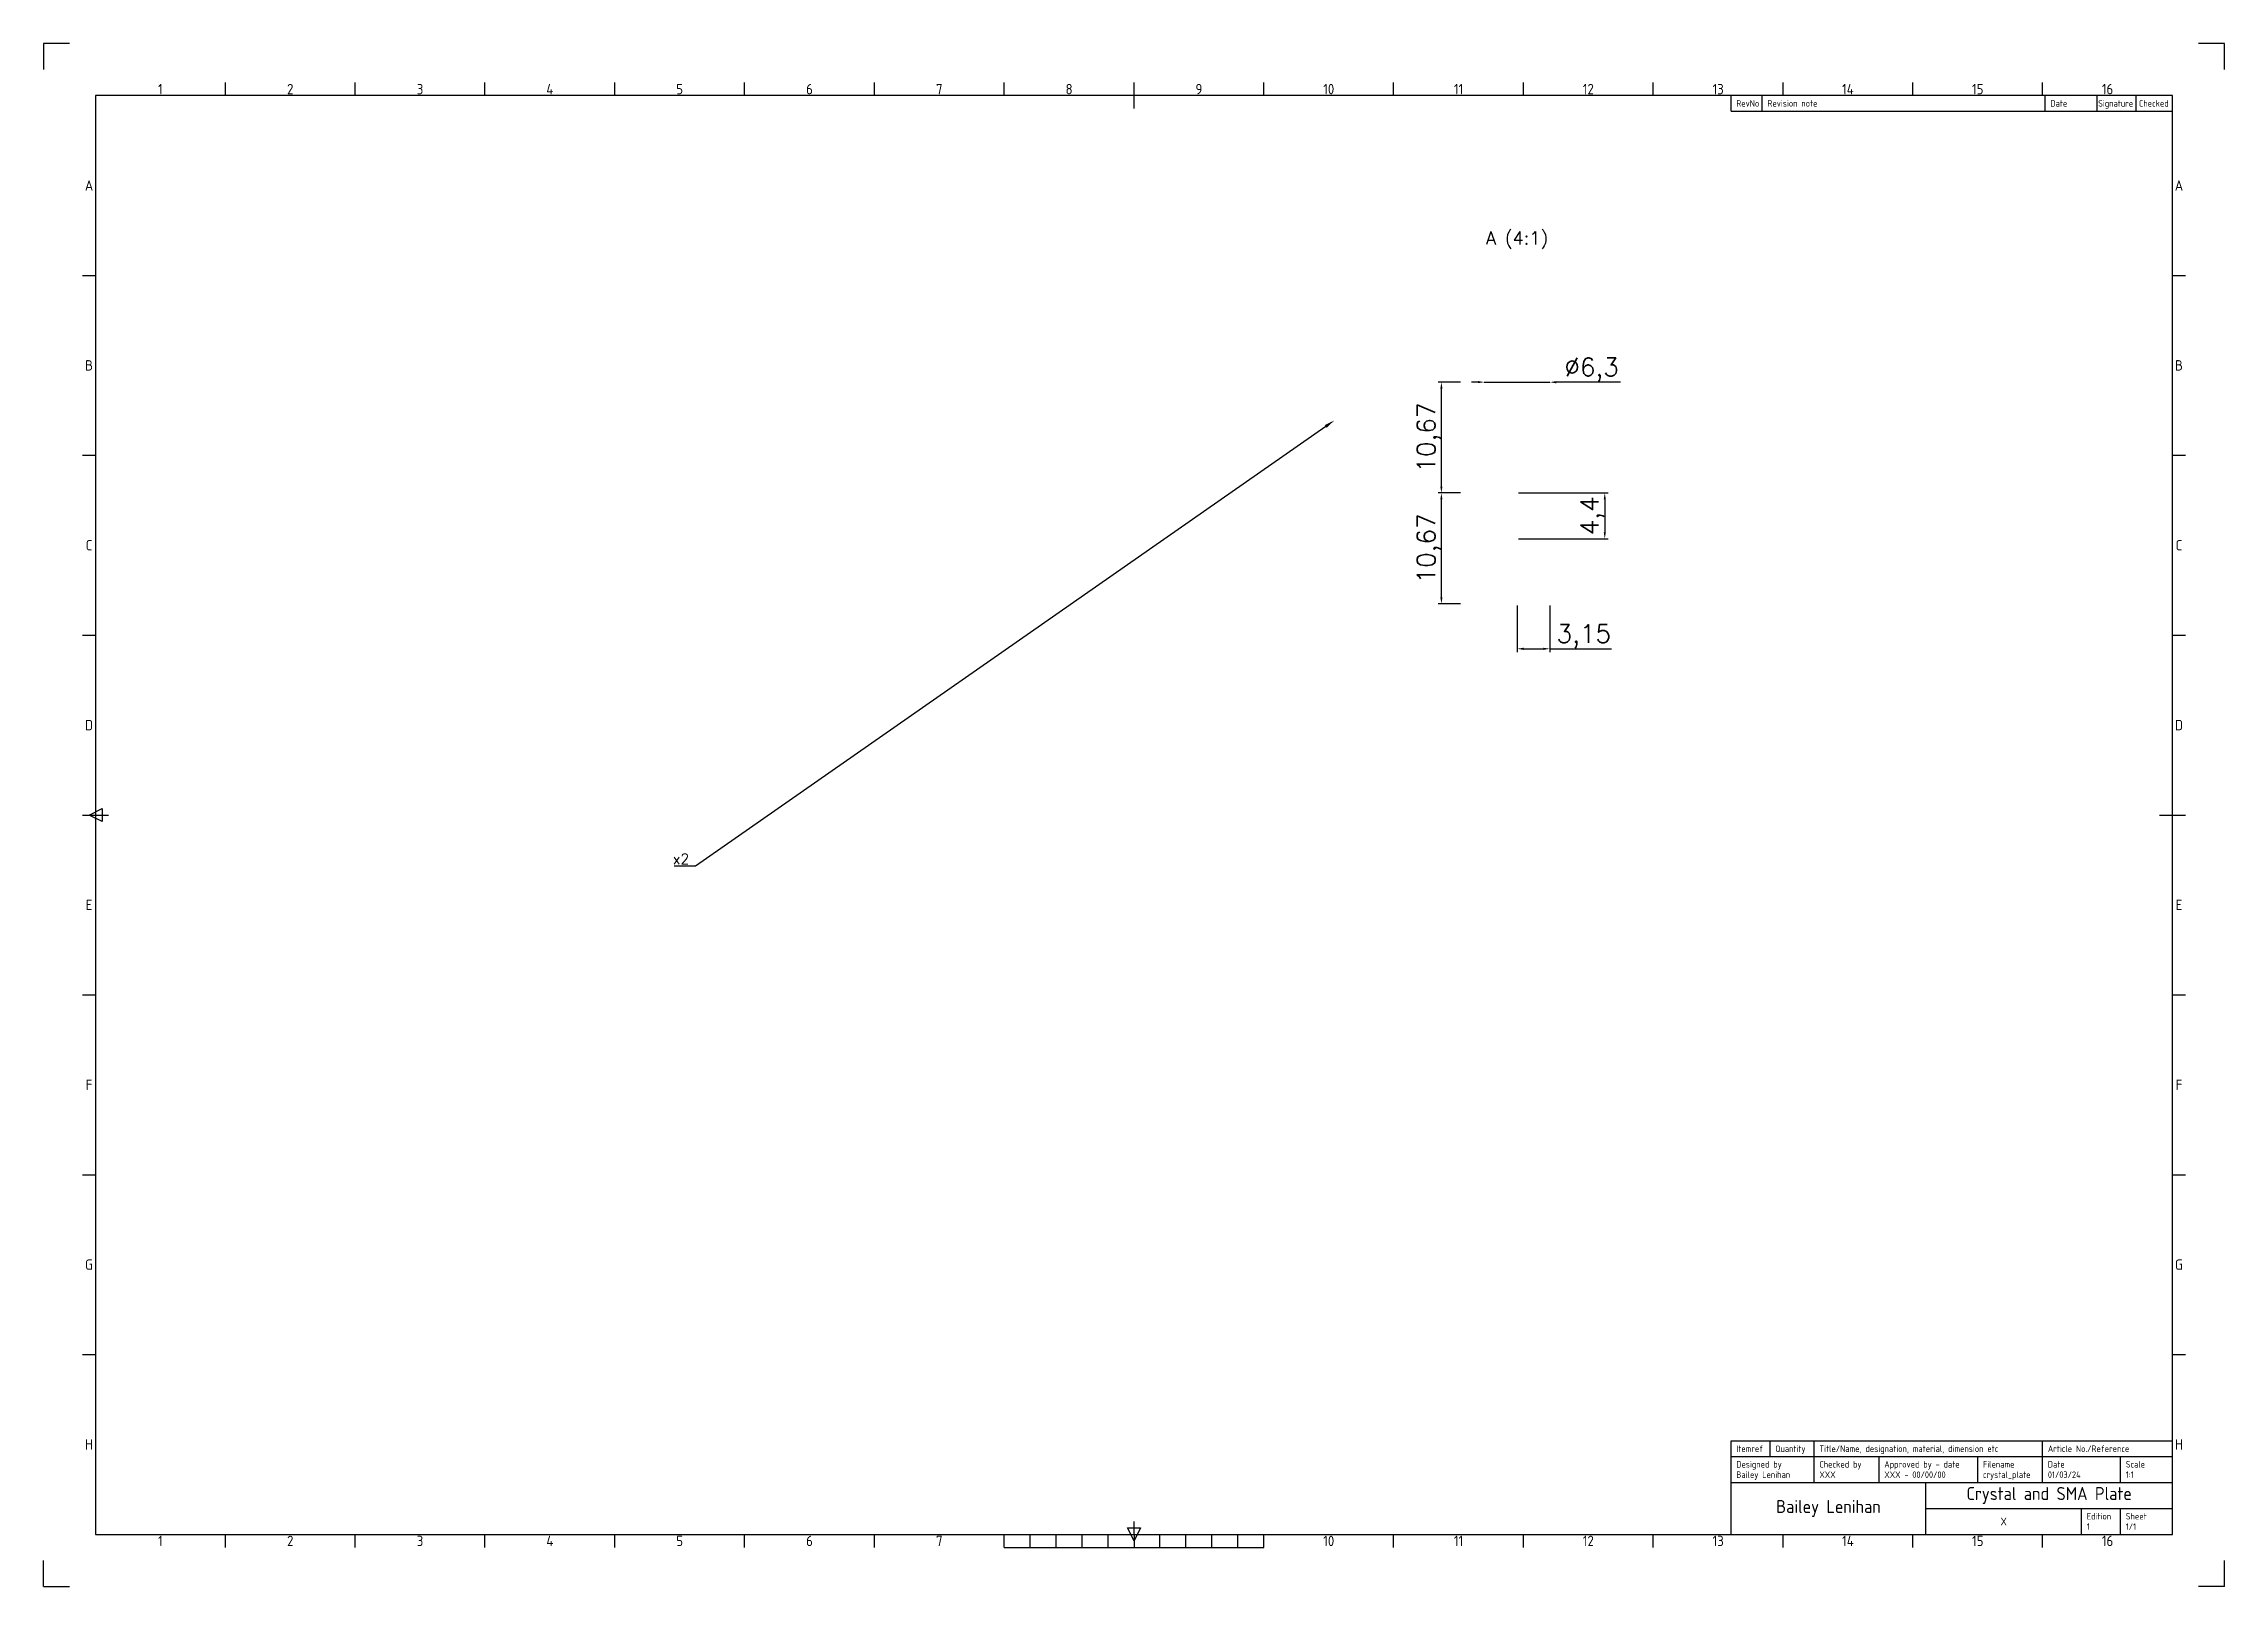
# Paper-space layout 'ISO A1 Layout' of a CAD drawing. Header units: millimetres. Extents: x 0 to 840, y 0 to 594.
import ezdxf
from ezdxf import colors
from ezdxf.entities.mleader import LeaderData, LeaderLine
from ezdxf.enums import TextEntityAlignment as Align
from ezdxf.math import Vec2, Vec3

# ---------------------------------------------------------------- set-up
doc = ezdxf.new("R2010")
doc.units = ezdxf.units.MM
doc.layers.add('MD_Annotation', color=7, linetype='Continuous', lineweight=25)
doc.layers.add('Title Block', color=7, linetype='Continuous')
doc.styles.add('ISO Proportional', font='isocp.shx')
doc.styles.get("Standard").update_dxf_attribs({"font": 'simplex.shx'})
doc.dimstyles.new('ISO-25', dxfattribs={"dimtxt": 2.5, "dimasz": 2.5, "dimexe": 1.25, "dimexo": 0.625, "dimtad": 1, "dimtxsty": 'Standard', "dimcen": 2.5, "dimadec": 0, "dimazin": 0, "dimtfac": 1, "dimtmove": 0, "dimatfit": 3, "dimfxl": 1, "dimarcsym": 0})

# ---------------------------------------------------------------- blocks, each defined once
blk = doc.blocks.new('ISO A1 title block')
at = {"layer": 'Title Block'}
for p, q in [((10, 594), (0, 594)), ((0, 594), (0, 584)), ((840, 594), (830, 594)), ((840, 584), (840, 594)), ((820, 574), (20, 574)), ((20, 574), (20, 20)), ((70, 574), (70, 579)), ((120, 574), (120, 579)), ((170, 574), (170, 579)), ((220, 574), (220, 579)), ((270, 574), (270, 579)), ((320, 574), (320, 579)), ((370, 574), (370, 579)), ((420, 569), (420, 579)), ((470, 574), (470, 579)), ((520, 574), (520, 579)), ((570, 574), (570, 579)), ((620, 574), (620, 579)), ((650, 568), (650, 574)), ((662, 568), (662, 574)), ((670, 574), (670, 579)), ((720, 574), (720, 579)), ((770, 574), (770, 579)), ((771, 568), (771, 574)), ((791, 568), (791, 574)), ((806, 568), (806, 574)), ((820, 20), (820, 574)), ((650, 568), (820, 568)), ((15, 504.75), (20, 504.75)), ((820, 504.75), (825, 504.75)), ((15, 435.5), (20, 435.5)), ((820, 435.5), (825, 435.5)), ((15, 366.25), (20, 366.25)), ((820, 366.25), (825, 366.25)), ((15, 297), (25, 297)), ((17.5, 297), (22.5, 299.5)), ((22.5, 294.5), (17.5, 297)), ((22.5, 299.5), (22.5, 294.5)), ((815, 297), (825, 297)), ((15, 227.75), (20, 227.75)), ((820, 227.75), (825, 227.75)), ((15, 158.5), (20, 158.5)), ((820, 158.5), (825, 158.5)), ((15, 89.25), (20, 89.25)), ((820, 89.25), (825, 89.25)), ((650, 56), (820, 56)), ((650, 50), (650, 56)), ((665, 50), (665, 56)), ((682, 50), (682, 56)), ((770, 50), (770, 56)), ((650, 50), (820, 50)), ((650, 20), (650, 50)), ((682, 40), (682, 50)), ((707, 40), (707, 50)), ((745, 40), (745, 50)), ((770, 40), (770, 50)), ((800, 40), (800, 50)), ((650, 40), (820, 40)), ((725, 20), (725, 40)), ((725, 30), (820, 30)), ((785, 20), (785, 30)), ((800, 20), (800, 30)), ((20, 20), (820, 20)), ((70, 15), (70, 20)), ((120, 15), (120, 20)), ((170, 15), (170, 20)), ((220, 15), (220, 20)), ((270, 15), (270, 20)), ((320, 15), (320, 20)), ((370, 15), (370, 20)), ((380, 15), (380, 20)), ((390, 15), (390, 20)), ((400, 15), (400, 20)), ((410, 15), (410, 20)), ((417.5, 22.5), (422.5, 22.5)), ((420, 17.5), (417.5, 22.5)), ((420, 20), (420, 25)), ((422.5, 22.5), (420, 17.5)), ((420, 20), (420, 15)), ((430, 15), (430, 20)), ((440, 15), (440, 20)), ((450, 15), (450, 20)), ((460, 15), (460, 20)), ((470, 15), (470, 20)), ((520, 15), (520, 20)), ((570, 15), (570, 20)), ((620, 15), (620, 20)), ((670, 15), (670, 20)), ((720, 15), (720, 20)), ((770, 15), (770, 20)), ((0, 0), (0, 10)), ((370, 15), (470, 15)), ((840, 0), (840, 10)), ((0, 0), (10, 0)), ((840, 0), (830, 0))]:
    blk.add_line(p, q, dxfattribs=at)
at = {"layer": 'Title Block', "style": 'ISO Proportional'}
for s, p in [('1', (45, 576.5)), ('2', (95, 576.5)), ('3', (145, 576.5)), ('4', (195, 576.5)), ('5', (245, 576.5)), ('6', (295, 576.5)), ('7', (345, 576.5)), ('8', (395, 576.5)), ('9', (445, 576.5)), ('10', (495, 576.5)), ('11', (545, 576.5)), ('12', (595, 576.5)), ('13', (645, 576.5)), ('14', (695, 576.5)), ('15', (745, 576.5)), ('16', (795, 576.5)), ('A', (17.5, 539.375)), ('A', (822.5, 539.375)), ('B', (17.5, 470.125)), ('B', (822.5, 470.125)), ('C', (17.5, 400.875)), ('C', (822.5, 400.875)), ('D', (17.5, 331.625)), ('D', (822.5, 331.625)), ('E', (17.5, 262.375)), ('E', (822.5, 262.375)), ('F', (17.5, 193.125)), ('F', (822.5, 193.125)), ('G', (17.5, 123.875)), ('G', (822.5, 123.875)), ('H', (17.5, 54.625)), ('H', (822.5, 54.625)), ('1', (45, 17.5)), ('2', (95, 17.5)), ('3', (145, 17.5)), ('4', (195, 17.5)), ('5', (245, 17.5)), ('6', (295, 17.5)), ('7', (345, 17.5)), ('10', (495, 17.5)), ('11', (545, 17.5)), ('12', (595, 17.5)), ('13', (645, 17.5)), ('14', (695, 17.5)), ('15', (745, 17.5)), ('16', (795, 17.5))]:
    blk.add_text(s, height=4, dxfattribs=at).set_placement(p, align=Align.MIDDLE)
for s, p in [('RevNo', (652, 571)), ('Revision note', (664, 571)), ('Date', (773, 571)), ('Signature', (791.361, 571)), ('Checked', (807.083, 571)), ('Itemref', (652, 53)), ('Quantity', (667, 53)), ('Title/Name, designation, material, dimension etc', (684, 53)), ('Article No./Reference', (772, 53)), ('Designed by', (652, 47)), ('Checked by', (684, 47)), ('Approved by - date', (709, 47)), ('Filename', (747, 47)), ('Date', (772, 47)), ('Scale', (802, 47)), ('Edition', (787, 27)), ('Sheet', (802, 27))]:
    blk.add_text(s, height=2.5, dxfattribs=at).set_placement(p, align=Align.MIDDLE_LEFT)
at = {"layer": 'Title Block', "style": 'ISO Proportional', "flags": 8}
for tag, p in [('DESIGNED_BY', (652, 43)), ('CHECKED_BY', (684, 43)), ('APPROVED_BY_DATE', (709, 43)), ('FILENAME', (747, 43)), ('DATE', (772, 43)), ('SCALE', (802, 43)), ('EDITION', (787, 23)), ('SHEET', (802, 23))]:
    blk.add_attdef(tag, text='', height=2.5, dxfattribs=at).set_placement(p, align=Align.MIDDLE_LEFT)
for tag, height, p in [('TITLE', 5, (772.5, 35)), ('OWNER', 5, (687.5, 30)), ('DRAWING_NUMBER', 3, (755, 25))]:
    blk.add_attdef(tag, text='', height=height, dxfattribs=at).set_placement(p, align=Align.MIDDLE)
blk = doc.blocks.new('*D21')
at = {"color": 0, "lineweight": -2, "transparency": 16777216}
for p, q in [((545.81, 463.66), (537.16, 463.66)), ((538.41, 423.48), (538.41, 461.16)), ((545.81, 420.98), (537.16, 420.98))]:
    blk.add_line(p, q, dxfattribs=at)
at = {"color": 0, "transparency": 16777216}
for points in [[(537.99, 461.16), (538.83, 461.16), (538.41, 463.66)], [(537.99, 423.48), (538.83, 423.48), (538.41, 420.98)]]:
    blk.add_solid(points, dxfattribs=at)
at = {"layer": 'Defpoints', "color": 0, "transparency": 16777216}
for p in [(538.41, 463.66), (546.44, 463.66), (546.44, 420.98)]:
    blk.add_point(p, dxfattribs=at)
at = {"color": 0, "transparency": 16777216, "insert": (533.62, 442.32), "char_height": 7, "attachment_point": 5, "rotation": 90}
blk.add_mtext('10,67', dxfattribs=at)
blk = doc.blocks.new('*D22')
at = {"color": 0, "lineweight": -2, "transparency": 16777216}
for p, q in [((545.81, 420.98), (537.16, 420.98)), ((538.41, 380.8), (538.41, 418.48)), ((545.81, 378.3), (537.16, 378.3))]:
    blk.add_line(p, q, dxfattribs=at)
at = {"color": 0, "transparency": 16777216}
for points in [[(537.99, 418.48), (538.83, 418.48), (538.41, 420.98)], [(537.99, 380.8), (538.83, 380.8), (538.41, 378.3)]]:
    blk.add_solid(points, dxfattribs=at)
at = {"layer": 'Defpoints', "color": 0, "transparency": 16777216}
for p in [(538.41, 420.98), (546.44, 420.98), (546.44, 378.3)]:
    blk.add_point(p, dxfattribs=at)
at = {"color": 0, "transparency": 16777216, "insert": (533.62, 399.64), "char_height": 7, "attachment_point": 5, "rotation": 90}
blk.add_mtext('10,67', dxfattribs=at)
blk = doc.blocks.new('*D27')
at = {"color": 0, "lineweight": -2, "transparency": 16777216}
for p, q in [((568.16, 420.98), (602.59, 420.98)), ((601.34, 418.48), (601.34, 405.87)), ((568.16, 403.37), (602.59, 403.37))]:
    blk.add_line(p, q, dxfattribs=at)
at = {"color": 0, "transparency": 16777216}
for points in [[(600.92, 418.48), (601.75, 418.48), (601.34, 420.98)], [(600.92, 405.87), (601.75, 405.87), (601.34, 403.37)]]:
    blk.add_solid(points, dxfattribs=at)
at = {"layer": 'Defpoints', "color": 0, "transparency": 16777216}
for p in [(567.54, 420.98), (567.54, 403.37), (601.34, 403.37)]:
    blk.add_point(p, dxfattribs=at)
at = {"color": 0, "transparency": 16777216, "insert": (596.54, 412.18), "char_height": 7, "attachment_point": 5, "rotation": 90}
blk.add_mtext('4,4', dxfattribs=at)
blk = doc.blocks.new('*D29')
at = {"color": 0, "lineweight": -2, "transparency": 16777216}
for p, q in [((552.44, 463.68), (549.94, 463.68)), ((554.94, 463.68), (580.14, 463.64)), ((607.39, 463.6), (582.64, 463.64))]:
    blk.add_line(p, q, dxfattribs=at)
at = {"color": 0, "transparency": 16777216}
for points in [[(552.44, 464.1), (552.44, 463.26), (554.94, 463.68)], [(582.64, 464.05), (582.64, 463.22), (580.14, 463.64)]]:
    blk.add_solid(points, dxfattribs=at)
at = {"layer": 'Defpoints', "color": 0, "transparency": 16777216}
for p in [(554.94, 463.68), (580.14, 463.64)]:
    blk.add_point(p, dxfattribs=at)
at = {"color": 0, "transparency": 16777216, "insert": (596.27, 468.41), "char_height": 7, "attachment_point": 5, "rotation": 359.91393}
blk.add_mtext('∅6,3', dxfattribs=at)
blk = doc.blocks.new('*D30')
at = {"color": 0, "lineweight": -2, "transparency": 16777216}
for p, q in [((567.54, 377.67), (567.54, 359.74)), ((580.14, 377.67), (580.14, 359.74)), ((570.04, 360.99), (577.64, 360.99)), ((580.14, 360.99), (603.89, 360.99))]:
    blk.add_line(p, q, dxfattribs=at)
at = {"color": 0, "transparency": 16777216}
for points in [[(570.04, 361.41), (570.04, 360.57), (567.54, 360.99)], [(577.64, 361.41), (577.64, 360.57), (580.14, 360.99)]]:
    blk.add_solid(points, dxfattribs=at)
at = {"layer": 'Defpoints', "color": 0, "transparency": 16777216}
for p in [(567.54, 378.3), (580.14, 378.3), (580.14, 360.99)]:
    blk.add_point(p, dxfattribs=at)
at = {"color": 0, "transparency": 16777216, "insert": (593.26, 365.78), "char_height": 7, "attachment_point": 5}
blk.add_mtext('3,15', dxfattribs=at)

psp = doc.layouts.new('ISO A1 Layout')

# ---------------------------------------------------------------- block references
at = {"layer": 'Title Block'}
ref = psp.add_blockref('ISO A1 title block', (0, 0), dxfattribs=at)
ref.add_attrib('CHECKED_BY', 'XXX', dxfattribs={"height": 2.5, "style": 'ISO Proportional'}).set_placement((684, 43), align=Align.MIDDLE_LEFT)
ref.add_attrib('OWNER', 'Bailey Lenihan', dxfattribs={"height": 5, "style": 'ISO Proportional'}).set_placement((687.5, 30), align=Align.MIDDLE)
ref.add_attrib('DESIGNED_BY', 'Bailey Lenihan', dxfattribs={"height": 2.5, "style": 'ISO Proportional'}).set_placement((652, 43), align=Align.MIDDLE_LEFT)
ref.add_attrib('FILENAME', 'crystal_plate', dxfattribs={"height": 2.5, "style": 'ISO Proportional'}).set_placement((747, 43), align=Align.MIDDLE_LEFT)
ref.add_attrib('DRAWING_NUMBER', 'X', dxfattribs={"height": 3, "style": 'ISO Proportional'}).set_placement((755, 25), align=Align.MIDDLE)
ref.add_attrib('APPROVED_BY_DATE', 'XXX - 00/00/00', dxfattribs={"height": 2.5, "style": 'ISO Proportional'}).set_placement((709, 43), align=Align.MIDDLE_LEFT)
ref.add_attrib('TITLE', 'Crystal and SMA Plate', dxfattribs={"height": 5, "style": 'ISO Proportional'}).set_placement((772.5, 35), align=Align.MIDDLE)
ref.add_attrib('DATE', '01/03/24', dxfattribs={"height": 2.5, "style": 'ISO Proportional'}).set_placement((772, 43), align=Align.MIDDLE_LEFT)
ref.add_attrib('EDITION', '1', dxfattribs={"height": 2.5, "style": 'ISO Proportional'}).set_placement((787, 23), align=Align.MIDDLE_LEFT)
ref.add_attrib('SHEET', '1/1', dxfattribs={"height": 2.5, "style": 'ISO Proportional'}).set_placement((802, 23), align=Align.MIDDLE_LEFT)
ref.add_attrib('SCALE', '1:1', dxfattribs={"height": 2.5, "style": 'ISO Proportional'}).set_placement((802, 43), align=Align.MIDDLE_LEFT)

# ---------------------------------------------------------------- texts
at = {"layer": 'MD_Annotation', "insert": (567.538, 514.979), "char_height": 5, "width": 29.40476, "attachment_point": 8}
psp.add_mtext('A (4:1)', dxfattribs=at)

# ---------------------------------------------------------------- dimensions: what is measured, and where the dimension line sits
dim = psp.add_diameter_dim_2p(p1=(554.938, 463.677), p2=(580.138, 463.64), dimstyle='ISO-25', override={"dimtxt": 7, "dimlfac": -0.25})
dim.commit()
dim.dimension.update_dxf_attribs({"geometry": '*D29', "text_midpoint": (596.263, 463.615)})
for base, p1, p2, picture, middle in [((538.412, 463.658), (546.438, 420.978), (546.438, 463.658), '*D21', (533.62, 442.318)), ((538.412, 420.978), (546.438, 378.297), (546.438, 420.978), '*D22', (533.62, 399.638)), ((601.336, 403.374), (567.538, 420.978), (567.538, 403.374), '*D27', (596.544, 412.176))]:
    dim = psp.add_linear_dim(base=base, p1=p1, p2=p2, angle=90, dimstyle='ISO-25', override={"dimtxt": 7, "dimlfac": -0.25})
    dim.commit()
    dim.dimension.update_dxf_attribs({"geometry": picture, "text_midpoint": middle})
dim = psp.add_linear_dim(base=(580.138, 360.99), p1=(567.538, 378.297), p2=(580.138, 378.297), dimstyle='ISO-25', override={"dimtxt": 7, "dimlfac": -0.25})
dim.commit()
dim.dimension.update_dxf_attribs({"geometry": '*D30', "text_midpoint": (593.263, 365.781)})

# ---------------------------------------------------------------- leaders
ml = psp.add_multileader_mtext('Standard')
ml.set_content('x2', color=256)
ml.set_leader_properties()
ml.build(insert=Vec2(0, 0))
ml.multileader.update_dxf_attribs({"text_right_attachment_type": 6, "dogleg_length": 0.36})
ctx = ml.context
ctx.base_point, ctx.plane_origin = Vec3(240.803, 280.098), Vec3(497.113, 448.881)
ctx.right_attachment, ctx.text_align_type = 6, 2
notes = []
notes.append((ctx, [(0, (1, 1, 0), (251.068, 277.298), (-1, 0), 0.36, [(0, [(497.113, 448.881)], 0, [])])]))
ctx.mtext.insert, ctx.mtext.alignment, ctx.mtext.flow_direction = Vec3(248.708, 282.098), 3, 5
for ctx, leaders in notes:
    for number, flags, end, landing, length, lines in leaders:
        leader = LeaderData()
        leader.index, (leader.has_last_leader_line, leader.has_dogleg_vector, leader.attachment_direction) = number, flags
        leader.last_leader_point, leader.dogleg_vector, leader.dogleg_length = Vec3(end), Vec3(landing), length
        for number, points, colour, breaks in lines:
            line = LeaderLine()
            line.index, line.vertices, line.color, line.breaks = number, Vec3.list(points), colors.encode_raw_color(colour), breaks
            leader.lines.append(line)
        ctx.leaders.append(leader)

doc.saveas('drawing.dxf')
